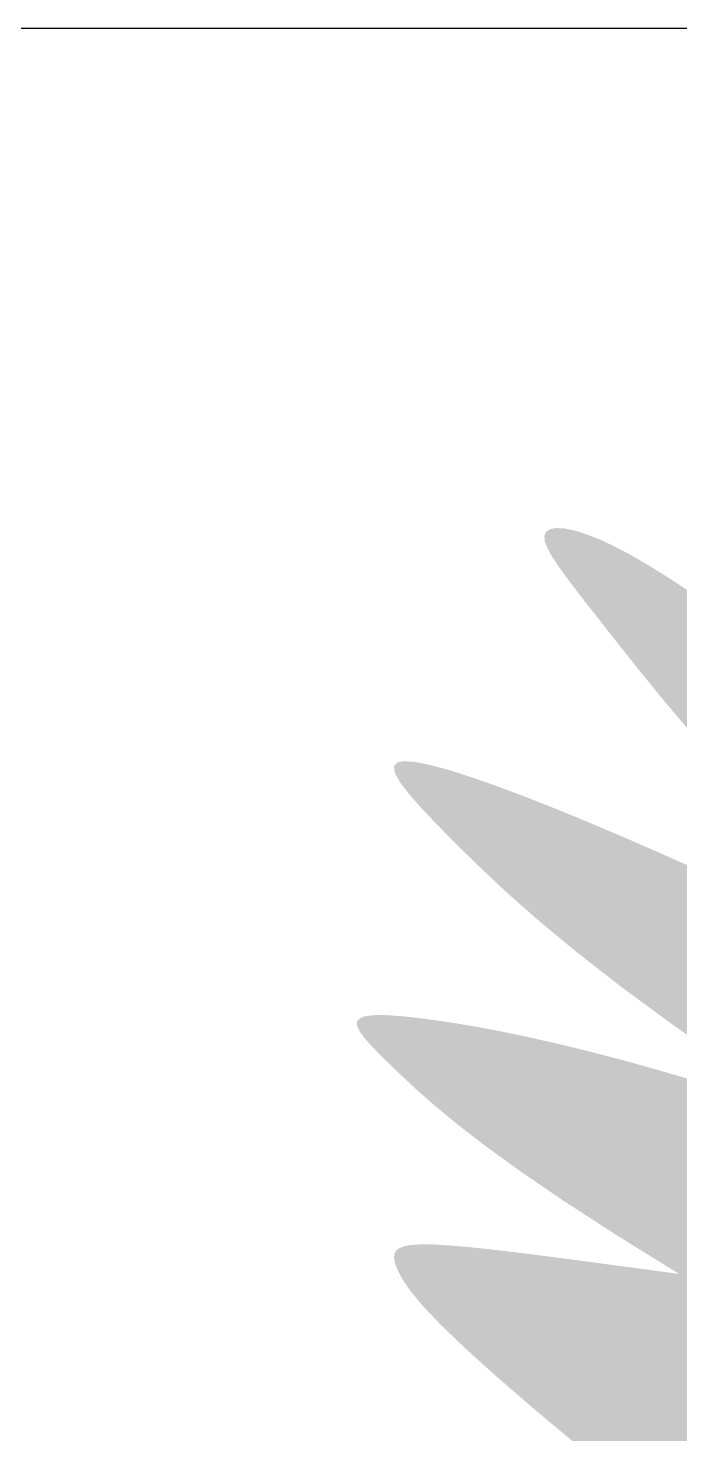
# Model space of a CAD drawing. Header units: millimetres. Extents: x -709 to -405, y 315 to 612.
# Drawn here: x -564.55 to -557.6, y 597.03 to 612.03 of the extents above; entities that cross this region are included whole.
import ezdxf

# ---------------------------------------------------------------- set-up
doc = ezdxf.new("R2010")
doc.units = ezdxf.units.MM
doc.layers.add('Background Fill', color=3, linetype='Continuous')
doc.layers.add('magpiefill', color=3, linetype='Continuous')
picture_1 = doc.add_image_def('image4.jpg', size_in_pixel=(2304, 3072))

msp = doc.modelspace()

# ---------------------------------------------------------------- hatches: boundary and pattern name
at = {"layer": 'magpiefill'}
h = msp.add_hatch(color=253, dxfattribs=at)
h.dxf.hatch_style = 1
h.paths.add_polyline_path([(-556.2516323759307, 605.1172736223627), (-556.5297195010044, 605.32602719258), (-556.7959719354064, 605.5225213878325), (-557.0505725492237, 605.7065213791341), (-557.2929722103313, 605.8771889009373), (-557.5226217866032, 606.0336856876935), (-557.7389721459143, 606.1751734738551), (-557.9414741561391, 606.3008139938744), (-558.1295786851521, 606.4097689822026), (-558.3027366008279, 606.5012001732927), (-558.4603205564686, 606.5744888471045), (-558.601390347084, 606.6298944656335), (-558.7249275531123, 606.6678960363832), (-558.8299137549917, 606.688972566857), (-558.9153305331597, 606.6936030645589), (-558.9801594680536, 606.6822665369922), (-559.023382140112, 606.6554419916604), (-559.0439801297726, 606.6136084360672), (-559.0409366832282, 606.5566244928566), (-559.0132417096934, 606.4818672452332), (-558.959886784138, 606.3860933915416), (-558.8798634815314, 606.2660596301263), (-558.7721633768441, 606.1185226593325), (-558.6357780450446, 605.9402391775045), (-558.4696990611043, 605.7279658829875), (-558.2729179999919, 605.4784594741259), (-558.0430953730138, 605.1886186750395), (-557.7725674368221, 604.8559103129461), (-557.4523393844053, 604.477943240838), (-557.0734164087518, 604.0523263117083), (-556.6268037028498, 603.5766683785486), (-556.1035064596879, 603.0485782943524), (-555.494529872255, 602.4656649121118), (-554.7908791335391, 601.82553708482), (-554.6851877996748, 601.7750308929026), (-554.3032698674252, 601.5910245287072), (-553.9217639493155, 601.4055356659426), (-553.7824795860961, 601.3371471647648), (-554.0837930427679, 601.7359985063812), (-554.3621819536613, 602.0966861587694), (-554.617530941163, 602.4211165755319), (-554.8497246276594, 602.7111962102713), (-555.0586476355361, 602.9688315165905), (-555.244184587179, 603.1959289480922), (-555.4062201049746, 603.394394958379), (-555.5446388113094, 603.5661360010544), (-555.659468161893, 603.7130610861401), (-555.7513069457333, 603.8370894493447), (-555.8208967851631, 603.9401428827936), (-555.8689793025142, 604.0241431786153), (-555.8962961201184, 604.0910121289363), (-555.9035888603079, 604.1426715258845), (-555.8915991454153, 604.1810431615867), (-555.8610685977721, 604.2080488281698), (-555.8081762917642, 604.222193662812), (-555.7108511099912, 604.2083161828889), (-555.5424593871052, 604.1478382508277), (-555.2763674577595, 604.0221817290557), (-554.8859416566072, 603.812768479999), (-554.3445483183009, 603.5010203660839), (-553.6713452069462, 603.0959146341842), (-554.1347518234385, 603.4641656803477), (-554.5601555834205, 603.8012843113266), (-554.9513993680417, 604.1100528809468), (-555.3123260584532, 604.3932537430351), (-555.6467785358054, 604.6536692514161), (-555.9585996812476, 604.8940817599168)])
h = msp.add_hatch(color=253, dxfattribs=at)
h.dxf.hatch_style = 1
h.paths.add_polyline_path([(-556.662609558921, 602.7062918596897), (-557.0640892567643, 602.890252616691), (-557.4605148562819, 603.0693814605116), (-557.8486451400739, 603.2418115061876), (-558.2252388907405, 603.4056758687537), (-558.5870548908813, 603.5591076632453), (-558.9308153020431, 603.7002766117748), (-559.2530958015586, 603.8274988647638), (-559.5504354457079, 603.9391271797097), (-559.8193732907705, 604.0335143141114), (-560.0564483930257, 604.1090130254665), (-560.2581998087541, 604.1639760712732), (-560.4211665942344, 604.1967562090304), (-560.5418878057467, 604.2057061962357), (-560.6177173785633, 604.1893801206785), (-560.649268763929, 604.1471373913146), (-560.6379702920805, 604.0785387473901), (-560.5852502932544, 603.9831449281506), (-560.4925370976891, 603.8605166728437), (-560.3612590356204, 603.7102147207157), (-560.1928444372861, 603.5317998110121), (-559.9887216329236, 603.3248326829807), (-559.7483309892928, 603.0885344686819), (-559.4631610192484, 602.8207678714344), (-559.1227122721674, 602.5190559873728), (-558.7164852974273, 602.1809219126308), (-558.2339806444061, 601.8038887433419), (-557.6646988624802, 601.38547957564), (-556.9981405010286, 600.9232175056593), (-556.2238061094279, 600.4146256295332), (-556.0365948030995, 600.3542006490459), (-555.5286358798287, 600.1866483329503), (-554.9979884597075, 600.0084438270356), (-554.8323382333007, 599.9519843351577), (-555.3823728712983, 600.3118652163172), (-555.8490904931557, 600.6528610094457), (-556.2396847503938, 600.9731514262944), (-556.561349294534, 601.2709161786178), (-556.8212777770956, 601.5443349781679), (-557.0266638496, 601.7915875366983), (-557.184701163568, 602.0108535659621), (-557.3025833705207, 602.2003127777124), (-557.382142617609, 602.3570938588363), (-557.403765034516, 602.4741213967593), (-557.3424752465542, 602.54326895404), (-557.1732978790365, 602.5564100932382), (-556.8712575572765, 602.5054183769131), (-556.4113789065871, 602.3821673676233), (-555.7686865522816, 602.178530627929), (-554.9182051196733, 601.8863817203884), (-555.0700173317755, 601.9589274669454), (-555.4602580494387, 602.1440869592511), (-555.8574527378581, 602.3313421460053), (-556.2593169801524, 602.5193660744729)])
h = msp.add_hatch(color=253, dxfattribs=at)
h.dxf.hatch_style = 1
h.paths.add_polyline_path([(-557.4174736375081, 600.7880027102008), (-557.8278116190756, 600.9080045187994), (-558.2120276266423, 601.0148832634674), (-558.5696135068368, 601.1083827053125), (-558.9007752745258, 601.1891983491602), (-559.205897486635, 601.2582636357664), (-559.4853647000903, 601.3165120058867), (-559.7395614718176, 601.3648769002775), (-559.9688723587425, 601.4042917596943), (-560.173681917791, 601.4356900248924), (-560.3543747058887, 601.4600051366281), (-560.5114543048825, 601.4780149621972), (-560.6459003963021, 601.4898750750599), (-560.7588116865982, 601.4955854752156), (-560.8512868822214, 601.4951461626648), (-560.9244246896234, 601.4885571374065), (-560.9793238152541, 601.4758183994418), (-561.0170829655638, 601.4569299487702), (-561.0388008470044, 601.4318917853917), (-561.0452053522611, 601.4004064904731), (-561.0355411189599, 601.3609869698499), (-561.0086819709612, 601.3118487105235), (-560.9635017321264, 601.2512071994959), (-560.8988742263158, 601.1772779237696), (-560.8136732773902, 601.088276370346), (-560.7067727092107, 600.9824180262268), (-560.5770463456382, 600.8579183784144), (-560.421462091695, 600.7125160527218), (-560.2293641770506, 600.5420422302028), (-559.9881909125367, 600.3418512307231), (-559.6853806089842, 600.107297374148), (-559.3083715772257, 599.8337349803427), (-558.8446021280913, 599.5165183691727), (-558.2815105724122, 599.1510018605034), (-557.6072287386697, 598.7329697318884), (-557.3339785007216, 598.6958916202199), (-557.0019741286168, 598.6498786416171), (-556.6574444268758, 598.6007908066605), (-556.6172149930981, 598.5948694556473), (-556.9303742134526, 598.7507874960988), (-557.1926198391367, 598.9044710389555), (-557.4093903943942, 599.0545057404429), (-557.5861244034676, 599.1994772567867), (-557.7282603906006, 599.3379712442114), (-557.8412368800356, 599.4685733589429), (-557.9304923960167, 599.5898692572066), (-558.0014654627861, 599.7004445952274), (-558.0588199774093, 599.7993469518076), (-558.104121328234, 599.8874715960569), (-558.1381602764295, 599.9661757196608), (-558.161727583165, 600.0368165143063), (-558.17561400961, 600.1007511716791), (-558.1806103169341, 600.1593368834651), (-558.1775072663069, 600.2139308413506), (-558.1670956188975, 600.2658902370214), (-558.1498639415178, 600.3161651040143), (-558.1250920235464, 600.3640768432632), (-558.0917574600046, 600.4085396975527), (-558.0488378459141, 600.4484679096674), (-557.9953107762967, 600.4827757223915), (-557.9301538461732, 600.5103773785096), (-557.8523446505649, 600.5301871208059), (-557.7608607844936, 600.5411191920649), (-557.6543243997188, 600.5421051333607), (-557.5299358749545, 600.5321456789267), (-557.3845401456538, 600.510258861286), (-557.2149821472684, 600.4754627129621), (-557.0181068152511, 600.426775266478), (-556.7907590850549, 600.3632145543563), (-556.5297838921323, 600.2837986091217), (-556.2320261719356, 600.1875454632956), (-555.89001763019, 600.0716808423745), (-555.4790370537089, 599.926261243743), (-554.9700499995798, 599.7395508577605), (-554.3340220248886, 599.4998138747832), (-553.5419186867222, 599.1953144851695), (-552.5647055421664, 598.814316879277), (-551.3733481483083, 598.3450852474635), (-549.938812062235, 597.775883780087), (-549.9564298272688, 597.8111011955965), (-550.016281501501, 598.1102140455321), (-550.4885761173839, 598.3279135586881), (-551.0019318161429, 598.547892165681), (-551.5474377136543, 598.7684437330801), (-552.1161829257944, 598.9878621274562), (-552.6992565684395, 599.2044412153786), (-553.2877477574652, 599.4164748634175), (-553.8727456087488, 599.622256938143), (-554.4453392381652, 599.8200813061253), (-554.9979884597075, 600.0084438270356), (-555.5286358798287, 600.1866483329503), (-556.0365948030995, 600.3542006490459), (-556.5211785340903, 600.5106066005017), (-556.9817003773699, 600.6553720124939)])
h = msp.add_hatch(color=255, dxfattribs=at)
h.dxf.hatch_style = 1
h.paths.add_polyline_path([(-554.3340220248886, 599.4998138747832), (-554.9700499995798, 599.7395508577605), (-555.4790370537089, 599.926261243743), (-555.89001763019, 600.0716808423745), (-556.2320261719356, 600.1875454632956), (-556.5297838921323, 600.2837986091217), (-556.7907590850549, 600.3632145543563), (-557.0181068152511, 600.426775266478), (-557.2149821472684, 600.4754627129621), (-557.3845401456538, 600.510258861286), (-557.5299358749545, 600.5321456789267), (-557.6543243997188, 600.5421051333607), (-557.7608607844936, 600.5411191920649), (-557.8523446505649, 600.5301871208059), (-557.9301538461732, 600.5103773785096), (-557.9953107762967, 600.4827757223915), (-558.0488378459141, 600.4484679096674), (-558.0917574600046, 600.4085396975527), (-558.1250920235464, 600.3640768432632), (-558.1498639415178, 600.3161651040143), (-558.1670956188975, 600.2658902370214), (-558.1775072663069, 600.2139308413506), (-558.1806103169341, 600.1593368834651), (-558.17561400961, 600.1007511716791), (-558.161727583165, 600.0368165143063), (-558.1381602764295, 599.9661757196608), (-558.104121328234, 599.8874715960569), (-558.0588199774093, 599.7993469518076), (-558.0014654627861, 599.7004445952274), (-557.9304923960167, 599.5898692572066), (-557.8412368800356, 599.4685733589429), (-557.7282603906006, 599.3379712442114), (-557.5861244034676, 599.1994772567867), (-557.4093903943942, 599.0545057404429), (-557.1926198391367, 598.9044710389555), (-556.9303742134526, 598.7507874960988), (-556.6172149930981, 598.5948694556473), (-556.2985765208115, 598.5479692121337), (-555.9235575357355, 598.4907549548207), (-555.5305745969604, 598.4284891315052), (-555.1192752038461, 598.3608194107238), (-554.6951483519484, 598.2886197480267), (-554.2651434108707, 598.2130706707184), (-553.8362097502178, 598.1353527061016), (-553.4152967395937, 598.0566463814804), (-553.0093537486013, 597.9781322241585), (-552.6253301468455, 597.9009907614393), (-552.2701753039302, 597.8264025206271), (-551.9478721814182, 597.7551346717653), (-551.650538108711, 597.6863009558557), (-551.3673240071685, 597.6186017566422), (-551.08738079815, 597.5507374578663), (-550.7998594030162, 597.4814084432712), (-550.4939107431272, 597.4093150965994), (-550.1586857398426, 597.3331578015933), (-549.7833353145229, 597.2516369419949), (-549.8367238340111, 597.571812290595), (-549.938812062235, 597.775883780087), (-551.3733481483087, 598.3450852474635), (-552.5647055421664, 598.814316879277), (-553.5419186867222, 599.1953144851695)])
h = msp.add_hatch(color=253, dxfattribs=at)
h.dxf.hatch_style = 1
h.paths.add_polyline_path([(-556.2985765208115, 598.5479692121337), (-556.6574444268758, 598.6007908066605), (-557.0019741286166, 598.6498786416171), (-557.3339785007216, 598.6958916202199), (-557.6552704178797, 598.7394886456864), (-557.9676627547782, 598.781328621232), (-558.2729683861058, 598.8220704500739), (-558.5721395257825, 598.8620984927087), (-558.8626857446595, 598.9006989387576), (-559.1412559528208, 598.9368834351224), (-559.4044990603494, 598.9696636287059), (-559.6490639773295, 598.9980511664094), (-559.8715996138448, 599.0210576951348), (-560.0687548799784, 599.0376948617841), (-560.2371786858143, 599.046974313259), (-560.3744080739715, 599.0479488798555), (-560.4815326172076, 599.0398361254422), (-560.5605300208172, 599.0218947972814), (-560.613377990093, 598.9933836426369), (-560.6420542303291, 598.9535614087699), (-560.648536446819, 598.9016868429431), (-560.6348023448554, 598.83701869242), (-560.602829629733, 598.7588157044622), (-560.5518843713577, 598.6648171666571), (-560.470386098086, 598.5466845278913), (-560.3440427028888, 598.3945597773754), (-560.1585620787354, 598.1985849043203), (-559.8996521185951, 597.9489018979367), (-559.5530207154391, 597.6356527474348), (-559.1043757622359, 597.2489794420268), (-558.5394251519557, 596.7790239709217), (-558.2110657654805, 596.7951399881147), (-557.8265246391189, 596.7987777443211), (-557.3867181672368, 596.7913789484857), (-556.8900532201795, 596.774508478049), (-556.3383189635324, 596.7497481173065), (-555.7468337438514, 596.7187472779669), (-555.1342982029332, 596.6831722785913), (-554.5194129825755, 596.6446894377414), (-553.920878724575, 596.6049650739777), (-553.3573960707291, 596.565665505863), (-552.8476656628352, 596.5284570519591), (-552.4103881426909, 596.4950060308267), (-551.3928911671895, 596.2557157508782), (-550.8542181647188, 596.1360706109036), (-550.5549545039713, 596.3155383208651), (-550.5549545039713, 596.4351834608392), (-550.5549545039713, 596.7342963107749), (-550.7345148162547, 596.8539414507491), (-550.8542181647188, 597.153054300685), (-550.3753968364811, 597.0932317306979), (-550.1359874947591, 597.0932317306979), (-549.7768721597789, 597.0932317306979), (-549.7768721597789, 597.212876870672), (-549.7833353145229, 597.2516369419949), (-550.1586857398426, 597.3331578015933), (-550.4939107431272, 597.4093150965994), (-550.7998594030162, 597.4814084432712), (-551.0873807981498, 597.5507374578663), (-551.3673240071685, 597.6186017566422), (-551.650538108711, 597.6863009558557), (-551.9478721814182, 597.7551346717653), (-552.2701753039302, 597.8264025206271), (-552.6253301468455, 597.9009907614393), (-553.0093537486013, 597.9781322241585), (-553.4152967395937, 598.0566463814804), (-553.8362097502178, 598.1353527061016), (-554.2651434108707, 598.2130706707184), (-554.6951483519484, 598.2886197480267), (-555.1192752038461, 598.3608194107238), (-555.5305745969602, 598.4284891315052), (-555.9235575357355, 598.4907549548207)])
h.paths.add_polyline_path([(-558.4177061495313, 598.0149934524673), (-558.3853581941402, 598.0700662682843), (-558.3377930418204, 598.120856252905), (-558.2740767855394, 598.1670339599018), (-558.1932755182644, 598.2082699428474), (-558.0940799377983, 598.2440883327585), (-557.9736791612825, 598.2734275704403), (-557.8288869106948, 598.2950796741452), (-557.6565169080106, 598.3078366621243), (-557.4533828752083, 598.3104905526296), (-557.2162985342637, 598.3018333639136), (-556.942077607154, 598.2806571142266), (-556.6275338158555, 598.245753821821), (-556.2716600018734, 598.1965469496923), (-555.8821654848238, 598.1349857398072), (-555.4689387038492, 598.0636508788773), (-555.0418680980941, 597.9851230536124), (-554.6108421067016, 597.9019829507239), (-554.1857491688149, 597.8168112569224), (-553.7764777235786, 597.7321886589186), (-553.3929162101351, 597.6506958434229), (-553.0429936920943, 597.5743644140107), (-552.7268017309252, 597.5030296417119), (-552.4424725125629, 597.435977714421), (-552.1881382229433, 597.3724948200332), (-551.9619310480003, 597.3118671464416), (-551.7619831736698, 597.2533808815415), (-551.5864267858868, 597.1963222132273), (-551.4333940705864, 597.139977329393), (-551.3011087720547, 597.083778841638), (-551.1881608679824, 597.0277450563783), (-551.0932318944109, 596.9720407037338), (-551.015003387382, 596.9168305138261), (-550.952156882938, 596.862279216775), (-550.9033739171205, 596.808551542702), (-550.8673360259704, 596.7558122217265), (-550.8427247455306, 596.7042259839695), (-550.8284871376095, 596.6540765253591), (-550.8246323670871, 596.6061234050474), (-550.8314351246097, 596.561245147996), (-550.8491701008255, 596.5203202791639), (-550.8781119863796, 596.484227323513), (-550.9185354719204, 596.4538448060024), (-550.9707152480943, 596.430051251593), (-551.0349260055484, 596.4137251852444), (-551.1120375678497, 596.4054980476716), (-551.2053002902493, 596.4050129426057), (-551.3185596609189, 596.4116658895317), (-551.4556611680291, 596.4248529079357), (-551.6204502997506, 596.4439700173026), (-551.8167725442562, 596.4684132371179), (-552.0484733897157, 596.497578586867), (-552.3193983243012, 596.5308620860352), (-552.6314334648073, 596.5676414482672), (-552.9786274425229, 596.6072211638453), (-553.3530695173605, 596.6488874172104), (-553.746848949233, 596.6919263928037), (-554.1520549980524, 596.7356242750668), (-554.5607769237323, 596.7792672484405), (-554.9651039861843, 596.8221414973668), (-555.3571254453209, 596.8635332062861), (-555.7300567423919, 596.9030214053223), (-556.0816180439955, 596.941356507327), (-556.410655698066, 596.9795817708346), (-556.7160160525389, 597.0187404543791), (-556.9965454553491, 597.0598758164941), (-557.2510902544312, 597.1040311157138), (-557.4784967977205, 597.1522496105723), (-557.6776114331515, 597.2055745596041), (-557.847866490215, 597.2646923175911), (-557.9910382246252, 597.3288616243157), (-558.1094888736509, 597.396984315807), (-558.2055806745628, 597.4679622280954), (-558.2816758646295, 597.5406971972105), (-558.340136681121, 597.6140910591828), (-558.383325361307, 597.6870456500419), (-558.4136041424572, 597.7584628058179), (-558.4327859044564, 597.8273724821306), (-558.440486097657, 597.8933171129628), (-558.435770815026, 597.9559672518841)], flags=16)
h = msp.add_hatch(color=255, dxfattribs=at)
h.dxf.hatch_style = 1
h.paths.add_polyline_path([(-553.0429936920943, 597.5743644140107), (-553.3929162101351, 597.6506958434229), (-553.7764777235786, 597.7321886589186), (-554.1857491688149, 597.8168112569224), (-554.6108421067016, 597.9019829507239), (-555.0418680980941, 597.9851230536124), (-555.4689387038492, 598.0636508788773), (-555.8821654848241, 598.1349857398072), (-556.2716600018734, 598.1965469496923), (-556.6275338158555, 598.245753821821), (-556.942077607154, 598.2806571142266), (-557.2162985342637, 598.3018333639136), (-557.4533828752083, 598.3104905526296), (-557.6565169080106, 598.3078366621243), (-557.8288869106948, 598.2950796741452), (-557.9736791612825, 598.2734275704403), (-558.0940799377983, 598.2440883327585), (-558.1932755182644, 598.2082699428474), (-558.2740767855394, 598.1670339599018), (-558.3377930418204, 598.120856252905), (-558.3853581941402, 598.0700662682843), (-558.4177061495313, 598.0149934524673), (-558.435770815026, 597.9559672518841), (-558.440486097657, 597.8933171129628), (-558.4327859044564, 597.8273724821306), (-558.4136041424572, 597.7584628058179), (-558.383325361307, 597.6870456500419), (-558.340136681121, 597.6140910591828), (-558.2816758646295, 597.5406971972105), (-558.2055806745628, 597.4679622280954), (-558.1094888736509, 597.396984315807), (-557.9910382246252, 597.3288616243157), (-557.847866490215, 597.2646923175911), (-557.6776114331515, 597.2055745596041), (-557.4784967977205, 597.1522496105723), (-557.2510902544312, 597.1040311157138), (-556.9965454553491, 597.0598758164941), (-556.7160160525389, 597.0187404543791), (-556.410655698066, 596.9795817708346), (-556.0816180439955, 596.941356507327), (-555.7300567423919, 596.9030214053223), (-555.3571254453209, 596.8635332062861), (-554.9651039861843, 596.8221414973668), (-554.5607769237323, 596.7792672484405), (-554.1520549980528, 596.7356242750668), (-553.746848949233, 596.6919263928037), (-553.3530695173605, 596.6488874172104), (-552.9786274425229, 596.6072211638453), (-552.6314334648073, 596.5676414482672), (-552.3193983243012, 596.5308620860352), (-552.0484733897157, 596.497578586867), (-551.8167725442562, 596.4684132371179), (-551.6204502997508, 596.4439700173026), (-551.4556611680291, 596.4248529079357), (-551.3185596609189, 596.4116658895317), (-551.2053002902493, 596.4050129426057), (-551.1120375678497, 596.4054980476716), (-551.0349260055484, 596.4137251852444), (-550.9707152480943, 596.430051251593), (-550.9185354719204, 596.4538448060024), (-550.8781119863796, 596.484227323513), (-550.8491701008255, 596.5203202791639), (-550.8314351246097, 596.561245147996), (-550.8246323670871, 596.6061234050474), (-550.8284871376095, 596.6540765253591), (-550.8427247455306, 596.7042259839695), (-550.8673360259704, 596.7558122217265), (-550.9033739171205, 596.808551542702), (-550.952156882938, 596.862279216775), (-551.015003387382, 596.9168305138261), (-551.0932318944109, 596.9720407037338), (-551.1881608679824, 597.0277450563783), (-551.3011087720547, 597.083778841638), (-551.4333940705867, 597.139977329393), (-551.5864267858868, 597.1963222132273), (-551.7619831736698, 597.2533808815415), (-551.9619310480003, 597.3118671464416), (-552.1881382229433, 597.3724948200332), (-552.4424725125629, 597.435977714421), (-552.7268017309252, 597.5030296417119)])

# ---------------------------------------------------------------- pictures from other files: only their frames are drawn
at = {"layer": 'Background Fill'}
image = msp.add_image(picture_1, insert=(-628.1487649466446, 314.5885956253977), size_in_units=(223.08048177217646, 297.44064236290194), dxfattribs=at)
image.dxf.flags = 7

doc.saveas('drawing.dxf')
